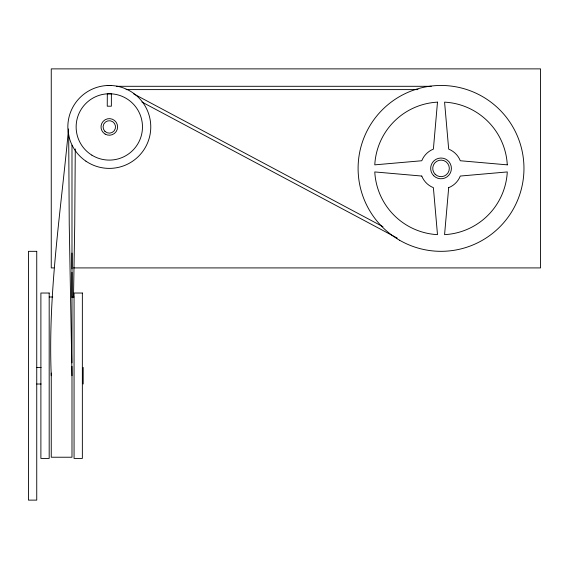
<?xml version="1.0" encoding="UTF-8"?>
<svg xmlns="http://www.w3.org/2000/svg" width="569" height="569" viewBox="0 0 569 569"><rect width="100%" height="100%" fill="white"/><g stroke="black" fill="none" stroke-linecap="round" stroke-linejoin="round"><path stroke-width="0.85" d="M71.986 253.084L71.986 362.887M75.279 148.943L74.738 224.236L73.501 297.423M71.986 366.315L71.986 457.227L51.253 457.227L51.267 373.079M68.543 128.943C60.968 211.056 47.789 292.964 51.253 375.725M107.235 85.514L111.382 85.514M116.353 86.296L431.295 86.296M126.041 89.61L418.009 89.61M53.92 267.914L51.253 267.914L51.253 68.877L540.55 68.877L540.55 267.914L73.458 267.914M49.183 296.997L52.739 296.997M72.284 296.997L74.062 296.997M36.743 367.432L41.124 367.432M36.743 384.018L41.124 384.018M133.679 93.871L382.93 226.704M141.909 102.015L397.219 238.077M71.986 375.725L69.24 224.328L68.685 134.184M83.188 367.432L83.188 384.018M71.986 145.23L71.986 268.881M71.986 272.359L71.986 297.679M437.49 102.143L433.386 149.128A20.733 20.733 0 0 0 421.764 160.75L374.779 164.854A66.345 66.345 0 0 1 437.49 102.143M448.685 187.663L444.574 234.648A66.345 66.345 0 0 0 507.285 171.938L460.3 176.049A20.733 20.733 0 0 1 448.685 187.663M107.321 93.821L107.249 106.197L111.368 106.197L111.368 93.821L107.321 93.821M36.743 251.327L28.45 251.327L28.45 500.123L36.743 500.123L36.743 251.327M49.183 293.028L40.89 293.028L40.89 458.422L49.183 458.422L49.183 293.028M82.356 293.028L74.062 293.028L74.062 458.422L82.356 458.422L82.356 293.028M507.285 164.854L460.3 160.75A20.733 20.733 0 0 0 448.685 149.128L444.574 102.143A66.345 66.345 0 0 1 507.285 164.854M421.764 176.049L374.779 171.938A66.345 66.345 0 0 0 437.49 234.648L433.386 187.663A20.733 20.733 0 0 1 421.764 176.049M399.566 240.218A82.932 82.932 0 0 0 523.964 168.396A82.932 82.932 0 0 0 399.566 96.574A82.932 82.932 0 0 0 399.566 240.218M433.699 175.729A10.363 10.363 0 0 0 451.046 171.077A10.363 10.363 0 0 0 438.35 158.381A10.363 10.363 0 0 0 433.699 175.729M105.158 134.113A8.293 8.293 0 0 0 117.598 126.93A8.293 8.293 0 0 0 105.158 119.746A8.293 8.293 0 0 0 105.158 134.113M85.891 161.148A41.466 41.466 0 0 0 150.65 130.102A41.466 41.466 0 0 0 91.381 89.539A41.466 41.466 0 0 0 85.891 161.148M91.837 155.131A33.173 33.173 0 0 0 142.463 127.961A33.173 33.173 0 0 0 93.622 97.704A33.173 33.173 0 0 0 91.837 155.131M104.909 131.332A6.216 6.216 0 0 0 115.315 128.537A6.216 6.216 0 0 0 107.697 120.92A6.216 6.216 0 0 0 104.909 131.332M435.171 174.263A8.293 8.293 0 0 0 449.041 170.544A8.293 8.293 0 0 0 438.884 160.387A8.293 8.293 0 0 0 435.171 174.263"/></g></svg>
